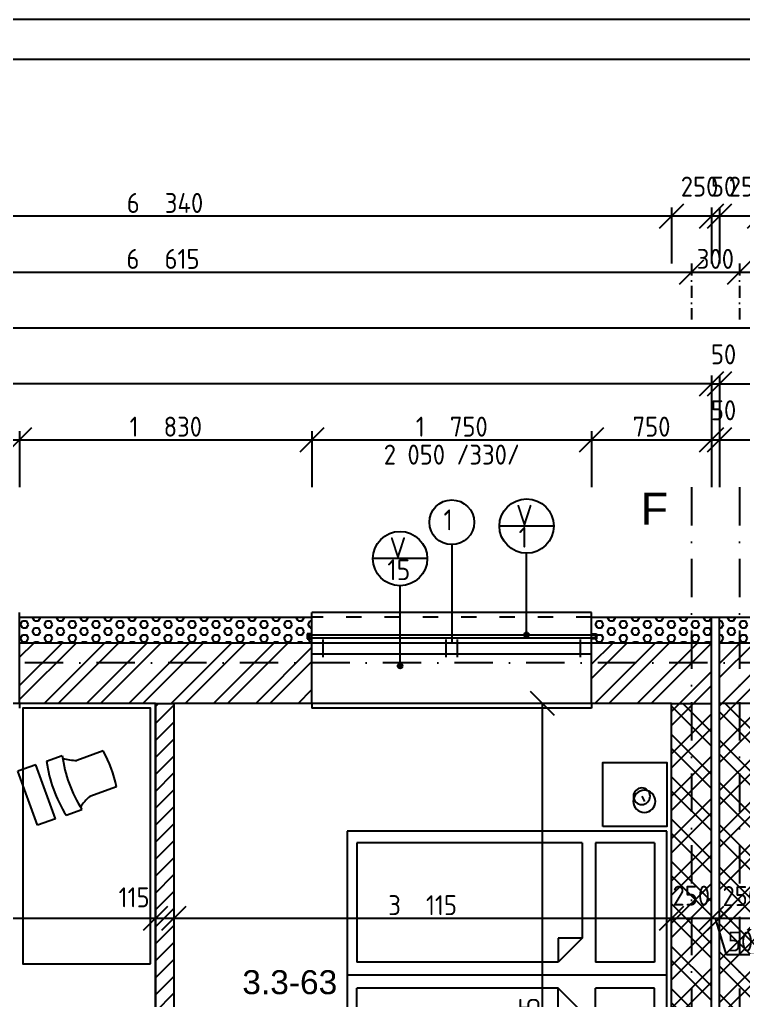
# Model space of a CAD drawing. Extents: x 4511820 to 5180432, y -1526536 to -944957.
# Drawn here: x 5118432 to 5122962, y -1112402 to -1106265 of the extents above; entities that cross this region are included whole.
import ezdxf

# ---------------------------------------------------------------- set-up
doc = ezdxf.new("R2010")
doc.units = 0
doc.header["$MEASUREMENT"] = 0
doc.linetypes.add('ACAD_ISO03W100', pattern=[30, 12, -18])
doc.linetypes.add('BODKOCIARKOVANA_3', pattern=[5.6, 3, -1.3, 0, -1.3])
doc.layers.get('0').update_dxf_attribs({"linetype": 'CONTINUOUS'})
doc.layers.get('Defpoints').update_dxf_attribs({"color": 61, "linetype": 'CONTINUOUS'})
for name, color, linetype in [('KÓTY', 4, 'CONTINUOUS'), ('MÚRY', 1, 'CONTINUOUS'), ('OKNÁ', 143, 'CONTINUOUS'), ('osi', 253, 'CONTINUOUS'), ('Plochy', 41, 'CONTINUOUS'), ('POPIS', 7, 'CONTINUOUS'), ('TENKÁ', 7, 'CONTINUOUS'), ('ZARIADENIE', 47, 'CONTINUOUS'), ('ŠRAFY', 82, 'CONTINUOUS')]:
    doc.layers.add(name, color=color, linetype=linetype)
doc.styles.add('ARIAL', font='arial.ttf')
doc.styles.add('styl1', font='arial.ttf')
doc.styles.add('STYLE1', font='isocp.shx')
doc.dimstyles.new('STANDARD-50', dxfattribs={"dimtxt": 125, "dimasz": 150, "dimexe": 10, "dimexo": 200, "dimgap": 20, "dimtad": 1, "dimdsep": 46, "dimlunit": 6, "dimtxsty": 'STYLE1', "dimblk1": 'OBLIQUE', "dimblk2": 'OBLIQUE', "dimsah": 1, "dimcen": 2.5, "dimse1": 1, "dimse2": 1, "dimadec": 0, "dimazin": 0, "dimtfac": 1, "dimtmove": 1, "dimatfit": 3, "dimldrblk": 'OBLIQUE', "dimfxl": 1, "dimtolj": 1, "dimtzin": 0, "dimarcsym": 0})
pattern_1 = [(45, (584112, 91563.12), (-132.5825215, 132.5825215), []), (45, (584200.39, 91563.12), (-132.5825215, 132.5825215), [])]
pattern_2 = [(135, (515810.9, 43955.85), (-132.5825215, -132.5825215), []), (135, (515810.9, 44044.24), (-132.5825215, -132.5825215), [])]

# ---------------------------------------------------------------- blocks, each defined once
blk = doc.blocks.new('_OBLIQUE')
at = {"color": 0, "linetype": 'ByBlock'}
blk.add_line((-0.5, -0.5), (0.5, 0.5), dxfattribs=at)
blk = doc.blocks.new('*D12458')
at = {"layer": 'Defpoints', "color": 0}
for p in [(5156282.5, -1108194.5), (5095887.5, -1110164.2), (5156282.5, -1110164.2)]:
    blk.add_point(p, dxfattribs=at)
at = {"layer": 'KÓTY', "color": 0, "lineweight": -2}
blk.add_line((5095887.5, -1108194.5), (5156282.5, -1108194.5), dxfattribs=at)
at = {"layer": 'KÓTY', "color": 0, "linetype": 'ByBlock', "lineweight": -2, "xscale": 150, "yscale": 150, "zscale": 150, "rotation": 180}
blk.add_blockref('_OBLIQUE', (5095887.5, -1108194.5), dxfattribs=at)
at = {"layer": 'KÓTY', "color": 0, "linetype": 'ByBlock', "lineweight": -2, "xscale": 150, "yscale": 150, "zscale": 150}
blk.add_blockref('_OBLIQUE', (5156282.5, -1108194.5), dxfattribs=at)
at = {"layer": 'KÓTY', "color": 0, "insert": (5126085, -1108112), "char_height": 125, "attachment_point": 5, "style": 'STYLE1'}
blk.add_mtext('\\A1;60ﾠ395', dxfattribs=at)
blk = doc.blocks.new('*D12463')
at = {"layer": 'Defpoints', "color": 0}
for p in [(5122637.5, -1107844.5), (5116022.5, -1110164.2), (5122637.5, -1110164.2)]:
    blk.add_point(p, dxfattribs=at)
at = {"layer": 'KÓTY', "color": 0, "lineweight": -2}
blk.add_line((5116022.5, -1107844.5), (5122637.5, -1107844.5), dxfattribs=at)
at = {"layer": 'KÓTY', "color": 0, "linetype": 'ByBlock', "lineweight": -2, "xscale": 150, "yscale": 150, "zscale": 150, "rotation": 180}
blk.add_blockref('_OBLIQUE', (5116022.5, -1107844.5), dxfattribs=at)
at = {"layer": 'KÓTY', "color": 0, "linetype": 'ByBlock', "lineweight": -2, "xscale": 150, "yscale": 150, "zscale": 150}
blk.add_blockref('_OBLIQUE', (5122637.5, -1107844.5), dxfattribs=at)
at = {"layer": 'KÓTY', "color": 0, "insert": (5119330, -1107762), "char_height": 125, "attachment_point": 5, "style": 'STYLE1'}
blk.add_mtext('\\A1;6ﾠ615', dxfattribs=at)
blk = doc.blocks.new('*D12464')
at = {"layer": 'Defpoints', "color": 0}
for p in [(5122937.5, -1107844.5), (5122637.5, -1110164.2), (5122937.5, -1110164.2)]:
    blk.add_point(p, dxfattribs=at)
at = {"layer": 'KÓTY', "color": 0, "lineweight": -2}
blk.add_line((5122637.5, -1107844.5), (5122937.5, -1107844.5), dxfattribs=at)
at = {"layer": 'KÓTY', "color": 0, "linetype": 'ByBlock', "lineweight": -2, "xscale": 150, "yscale": 150, "zscale": 150, "rotation": 180}
blk.add_blockref('_OBLIQUE', (5122637.5, -1107844.5), dxfattribs=at)
at = {"layer": 'KÓTY', "color": 0, "linetype": 'ByBlock', "lineweight": -2, "xscale": 150, "yscale": 150, "zscale": 150}
blk.add_blockref('_OBLIQUE', (5122937.5, -1107844.5), dxfattribs=at)
at = {"layer": 'KÓTY', "color": 0, "insert": (5122787.5, -1107762), "char_height": 125, "attachment_point": 5, "style": 'STYLE1'}
blk.add_mtext('\\A1;300', dxfattribs=at)
blk = doc.blocks.new('*D12465')
at = {"layer": 'Defpoints', "color": 0}
for p in [(5129552.5, -1107844.5), (5122937.5, -1110164.2), (5129552.5, -1110289.2)]:
    blk.add_point(p, dxfattribs=at)
at = {"layer": 'KÓTY', "color": 0, "lineweight": -2}
blk.add_line((5122937.5, -1107844.5), (5129552.5, -1107844.5), dxfattribs=at)
at = {"layer": 'KÓTY', "color": 0, "linetype": 'ByBlock', "lineweight": -2, "xscale": 150, "yscale": 150, "zscale": 150, "rotation": 180}
blk.add_blockref('_OBLIQUE', (5122937.5, -1107844.5), dxfattribs=at)
at = {"layer": 'KÓTY', "color": 0, "linetype": 'ByBlock', "lineweight": -2, "xscale": 150, "yscale": 150, "zscale": 150}
blk.add_blockref('_OBLIQUE', (5129552.5, -1107844.5), dxfattribs=at)
at = {"layer": 'KÓTY', "color": 0, "insert": (5126245, -1107762), "char_height": 125, "attachment_point": 5, "style": 'STYLE1'}
blk.add_mtext('\\A1;6ﾠ615', dxfattribs=at)
blk = doc.blocks.new('*D12480')
at = {"layer": 'Defpoints', "color": 0}
for p in [(5118432.5, -1108894.5), (5117012.5, -1110164.2), (5118432.5, -1110164.2)]:
    blk.add_point(p, dxfattribs=at)
at = {"layer": 'KÓTY', "color": 0, "lineweight": -2}
blk.add_line((5117012.5, -1108894.5), (5118432.5, -1108894.5), dxfattribs=at)
at = {"layer": 'KÓTY', "color": 0, "linetype": 'ByBlock', "lineweight": -2, "xscale": 150, "yscale": 150, "zscale": 150, "rotation": 180}
blk.add_blockref('_OBLIQUE', (5117012.5, -1108894.5), dxfattribs=at)
at = {"layer": 'KÓTY', "color": 0, "linetype": 'ByBlock', "lineweight": -2, "xscale": 150, "yscale": 150, "zscale": 150}
blk.add_blockref('_OBLIQUE', (5118432.5, -1108894.5), dxfattribs=at)
at = {"layer": 'KÓTY', "color": 0, "insert": (5117722.5, -1108812), "char_height": 125, "attachment_point": 5, "style": 'STYLE1'}
blk.add_mtext('\\A1;1ﾠ420', dxfattribs=at)
blk = doc.blocks.new('*D12481')
at = {"layer": 'Defpoints', "color": 0}
for p in [(5120262.5, -1108894.5), (5118432.5, -1110164.2), (5120262.5, -1110164.2)]:
    blk.add_point(p, dxfattribs=at)
at = {"layer": 'KÓTY', "color": 0, "lineweight": -2}
blk.add_line((5118432.5, -1108894.5), (5120262.5, -1108894.5), dxfattribs=at)
at = {"layer": 'KÓTY', "color": 0, "linetype": 'ByBlock', "lineweight": -2, "xscale": 150, "yscale": 150, "zscale": 150, "rotation": 180}
blk.add_blockref('_OBLIQUE', (5118432.5, -1108894.5), dxfattribs=at)
at = {"layer": 'KÓTY', "color": 0, "linetype": 'ByBlock', "lineweight": -2, "xscale": 150, "yscale": 150, "zscale": 150}
blk.add_blockref('_OBLIQUE', (5120262.5, -1108894.5), dxfattribs=at)
at = {"layer": 'KÓTY', "color": 0, "insert": (5119347.5, -1108812), "char_height": 125, "attachment_point": 5, "style": 'STYLE1'}
blk.add_mtext('\\A1;1ﾠ830', dxfattribs=at)
blk = doc.blocks.new('*D12482')
at = {"layer": 'Defpoints', "color": 0}
for p in [(5122012.5, -1108894.5), (5120262.5, -1110164.2), (5122012.5, -1110164.2)]:
    blk.add_point(p, dxfattribs=at)
at = {"layer": 'KÓTY', "color": 0, "lineweight": -2}
blk.add_line((5120262.5, -1108894.5), (5122012.5, -1108894.5), dxfattribs=at)
at = {"layer": 'KÓTY', "color": 0, "linetype": 'ByBlock', "lineweight": -2, "xscale": 150, "yscale": 150, "zscale": 150, "rotation": 180}
blk.add_blockref('_OBLIQUE', (5120262.5, -1108894.5), dxfattribs=at)
at = {"layer": 'KÓTY', "color": 0, "linetype": 'ByBlock', "lineweight": -2, "xscale": 150, "yscale": 150, "zscale": 150}
blk.add_blockref('_OBLIQUE', (5122012.5, -1108894.5), dxfattribs=at)
at = {"layer": 'KÓTY', "color": 0, "insert": (5121137.5, -1108812), "char_height": 125, "attachment_point": 5, "style": 'STYLE1'}
blk.add_mtext('\\A1;1ﾠ750', dxfattribs=at)
blk = doc.blocks.new('*D12483')
at = {"layer": 'Defpoints', "color": 0}
for p in [(5122762.5, -1108894.5), (5122012.5, -1110164.2), (5122762.5, -1110164.2)]:
    blk.add_point(p, dxfattribs=at)
at = {"layer": 'KÓTY', "color": 0, "lineweight": -2}
blk.add_line((5122012.5, -1108894.5), (5122762.5, -1108894.5), dxfattribs=at)
at = {"layer": 'KÓTY', "color": 0, "linetype": 'ByBlock', "lineweight": -2, "xscale": 150, "yscale": 150, "zscale": 150, "rotation": 180}
blk.add_blockref('_OBLIQUE', (5122012.5, -1108894.5), dxfattribs=at)
at = {"layer": 'KÓTY', "color": 0, "linetype": 'ByBlock', "lineweight": -2, "xscale": 150, "yscale": 150, "zscale": 150}
blk.add_blockref('_OBLIQUE', (5122762.5, -1108894.5), dxfattribs=at)
at = {"layer": 'KÓTY', "color": 0, "insert": (5122387.5, -1108812), "char_height": 125, "attachment_point": 5, "style": 'STYLE1'}
blk.add_mtext('\\A1;750', dxfattribs=at)
blk = doc.blocks.new('*D12484')
at = {"layer": 'Defpoints', "color": 0}
for p in [(5122812.5, -1108894.5), (5122762.5, -1110164.2), (5122812.5, -1110164.2)]:
    blk.add_point(p, dxfattribs=at)
at = {"layer": 'KÓTY', "color": 0, "lineweight": -2}
blk.add_line((5122762.5, -1108894.5), (5122812.5, -1108894.5), dxfattribs=at)
at = {"layer": 'KÓTY', "color": 0, "linetype": 'ByBlock', "lineweight": -2, "xscale": 150, "yscale": 150, "zscale": 150, "rotation": 180}
blk.add_blockref('_OBLIQUE', (5122762.5, -1108894.5), dxfattribs=at)
at = {"layer": 'KÓTY', "color": 0, "linetype": 'ByBlock', "lineweight": -2, "xscale": 150, "yscale": 150, "zscale": 150}
blk.add_blockref('_OBLIQUE', (5122812.5, -1108894.5), dxfattribs=at)
at = {"layer": 'KÓTY', "color": 0, "insert": (5122838.3, -1108709.5), "char_height": 125, "attachment_point": 5, "style": 'STYLE1'}
blk.add_mtext('\\A1;50', dxfattribs=at)
blk = doc.blocks.new('*D12485')
at = {"layer": 'Defpoints', "color": 0}
for p in [(5123532.5, -1108894.5), (5122812.5, -1110164.2), (5123532.5, -1110164.2)]:
    blk.add_point(p, dxfattribs=at)
at = {"layer": 'KÓTY', "color": 0, "lineweight": -2}
blk.add_line((5122812.5, -1108894.5), (5123532.5, -1108894.5), dxfattribs=at)
at = {"layer": 'KÓTY', "color": 0, "linetype": 'ByBlock', "lineweight": -2, "xscale": 150, "yscale": 150, "zscale": 150, "rotation": 180}
blk.add_blockref('_OBLIQUE', (5122812.5, -1108894.5), dxfattribs=at)
at = {"layer": 'KÓTY', "color": 0, "linetype": 'ByBlock', "lineweight": -2, "xscale": 150, "yscale": 150, "zscale": 150}
blk.add_blockref('_OBLIQUE', (5123532.5, -1108894.5), dxfattribs=at)
at = {"layer": 'KÓTY', "color": 0, "insert": (5123172.5, -1108812), "char_height": 125, "attachment_point": 5, "style": 'STYLE1'}
blk.add_mtext('\\A1;720', dxfattribs=at)
blk = doc.blocks.new('*D12507')
at = {"layer": 'Defpoints', "color": 0}
for p in [(5156282.5, -1108544.5), (5122812.5, -1110004.2), (5156282.5, -1110164.2)]:
    blk.add_point(p, dxfattribs=at)
at = {"layer": 'KÓTY', "color": 0, "lineweight": -2}
blk.add_line((5122812.5, -1108544.5), (5156282.5, -1108544.5), dxfattribs=at)
at = {"layer": 'KÓTY', "color": 0, "linetype": 'ByBlock', "lineweight": -2, "xscale": 150, "yscale": 150, "zscale": 150, "rotation": 180}
blk.add_blockref('_OBLIQUE', (5122812.5, -1108544.5), dxfattribs=at)
at = {"layer": 'KÓTY', "color": 0, "linetype": 'ByBlock', "lineweight": -2, "xscale": 150, "yscale": 150, "zscale": 150}
blk.add_blockref('_OBLIQUE', (5156282.5, -1108544.5), dxfattribs=at)
at = {"layer": 'KÓTY', "color": 0, "insert": (5139547.5, -1108462), "char_height": 125, "attachment_point": 5, "style": 'STYLE1'}
blk.add_mtext('\\A1;33ﾠ470', dxfattribs=at)
blk = doc.blocks.new('*D12508')
at = {"layer": 'Defpoints', "color": 0}
for p in [(5122812.5, -1108544.5), (5122762.5, -1110004.2), (5122812.5, -1110004.2)]:
    blk.add_point(p, dxfattribs=at)
at = {"layer": 'KÓTY', "color": 0, "lineweight": -2}
blk.add_line((5122762.5, -1108544.5), (5122812.5, -1108544.5), dxfattribs=at)
at = {"layer": 'KÓTY', "color": 0, "linetype": 'ByBlock', "lineweight": -2, "xscale": 150, "yscale": 150, "zscale": 150, "rotation": 180}
blk.add_blockref('_OBLIQUE', (5122762.5, -1108544.5), dxfattribs=at)
at = {"layer": 'KÓTY', "color": 0, "linetype": 'ByBlock', "lineweight": -2, "xscale": 150, "yscale": 150, "zscale": 150}
blk.add_blockref('_OBLIQUE', (5122812.5, -1108544.5), dxfattribs=at)
at = {"layer": 'KÓTY', "color": 0, "insert": (5122838.3, -1108359.5), "char_height": 125, "attachment_point": 5, "style": 'STYLE1'}
blk.add_mtext('\\A1;50', dxfattribs=at)
blk = doc.blocks.new('*D12509')
at = {"layer": 'Defpoints', "color": 0}
for p in [(5095887.5, -1108544.5), (5122762.5, -1110004.2), (5095887.5, -1110164.2)]:
    blk.add_point(p, dxfattribs=at)
at = {"layer": 'KÓTY', "color": 0, "lineweight": -2}
blk.add_line((5122762.5, -1108544.5), (5095887.5, -1108544.5), dxfattribs=at)
at = {"layer": 'KÓTY', "color": 0, "linetype": 'ByBlock', "lineweight": -2, "xscale": 150, "yscale": 150, "zscale": 150, "rotation": 180}
blk.add_blockref('_OBLIQUE', (5095887.5, -1108544.5), dxfattribs=at)
at = {"layer": 'KÓTY', "color": 0, "linetype": 'ByBlock', "lineweight": -2, "xscale": 150, "yscale": 150, "zscale": 150}
blk.add_blockref('_OBLIQUE', (5122762.5, -1108544.5), dxfattribs=at)
at = {"layer": 'KÓTY', "color": 0, "insert": (5109325, -1108462), "char_height": 125, "attachment_point": 5, "style": 'STYLE1'}
blk.add_mtext('\\A1;26ﾠ875', dxfattribs=at)
blk = doc.blocks.new('*D12615')
at = {"layer": 'Defpoints', "color": 0}
for p in [(5122812.5, -1107494.5), (5122812.5, -1110544.2), (5123062.5, -1110544.2)]:
    blk.add_point(p, dxfattribs=at)
at = {"layer": 'KÓTY', "color": 0, "lineweight": -2}
blk.add_line((5123062.5, -1107494.5), (5122812.5, -1107494.5), dxfattribs=at)
at = {"layer": 'KÓTY', "color": 0, "linetype": 'ByBlock', "lineweight": -2, "xscale": 150, "yscale": 150, "zscale": 150, "rotation": 180}
blk.add_blockref('_OBLIQUE', (5122812.5, -1107494.5), dxfattribs=at)
at = {"layer": 'KÓTY', "color": 0, "linetype": 'ByBlock', "lineweight": -2, "xscale": 150, "yscale": 150, "zscale": 150}
blk.add_blockref('_OBLIQUE', (5123062.5, -1107494.5), dxfattribs=at)
at = {"layer": 'KÓTY', "color": 0, "insert": (5122988.3, -1107309.5), "char_height": 125, "attachment_point": 5, "style": 'STYLE1'}
blk.add_mtext('\\A1;250', dxfattribs=at)
blk = doc.blocks.new('*D12616')
at = {"layer": 'Defpoints', "color": 0}
for p in [(5122762.5, -1107494.5), (5122762.5, -1110544.2), (5122812.5, -1110544.2)]:
    blk.add_point(p, dxfattribs=at)
at = {"layer": 'KÓTY', "color": 0, "lineweight": -2}
blk.add_line((5122812.5, -1107494.5), (5122762.5, -1107494.5), dxfattribs=at)
at = {"layer": 'KÓTY', "color": 0, "linetype": 'ByBlock', "lineweight": -2, "xscale": 150, "yscale": 150, "zscale": 150, "rotation": 180}
blk.add_blockref('_OBLIQUE', (5122762.5, -1107494.5), dxfattribs=at)
at = {"layer": 'KÓTY', "color": 0, "linetype": 'ByBlock', "lineweight": -2, "xscale": 150, "yscale": 150, "zscale": 150}
blk.add_blockref('_OBLIQUE', (5122812.5, -1107494.5), dxfattribs=at)
at = {"layer": 'KÓTY', "color": 0, "insert": (5122838.3, -1107309.5), "char_height": 125, "attachment_point": 5, "style": 'STYLE1'}
blk.add_mtext('\\A1;50', dxfattribs=at)
blk = doc.blocks.new('*D12617')
at = {"layer": 'Defpoints', "color": 0}
for p in [(5122512.5, -1107494.5), (5122512.5, -1110544.2), (5122762.5, -1110544.2)]:
    blk.add_point(p, dxfattribs=at)
at = {"layer": 'KÓTY', "color": 0, "lineweight": -2}
blk.add_line((5122762.5, -1107494.5), (5122512.5, -1107494.5), dxfattribs=at)
at = {"layer": 'KÓTY', "color": 0, "linetype": 'ByBlock', "lineweight": -2, "xscale": 150, "yscale": 150, "zscale": 150, "rotation": 180}
blk.add_blockref('_OBLIQUE', (5122512.5, -1107494.5), dxfattribs=at)
at = {"layer": 'KÓTY', "color": 0, "linetype": 'ByBlock', "lineweight": -2, "xscale": 150, "yscale": 150, "zscale": 150}
blk.add_blockref('_OBLIQUE', (5122762.5, -1107494.5), dxfattribs=at)
at = {"layer": 'KÓTY', "color": 0, "insert": (5122688.3, -1107309.5), "char_height": 125, "attachment_point": 5, "style": 'STYLE1'}
blk.add_mtext('\\A1;250', dxfattribs=at)
blk = doc.blocks.new('*D12618')
at = {"layer": 'Defpoints', "color": 0}
for p in [(5116172.5, -1107494.5), (5116172.5, -1110544.2), (5122512.5, -1110544.2)]:
    blk.add_point(p, dxfattribs=at)
at = {"layer": 'KÓTY', "color": 0, "lineweight": -2}
blk.add_line((5122512.5, -1107494.5), (5116172.5, -1107494.5), dxfattribs=at)
at = {"layer": 'KÓTY', "color": 0, "linetype": 'ByBlock', "lineweight": -2, "xscale": 150, "yscale": 150, "zscale": 150, "rotation": 180}
blk.add_blockref('_OBLIQUE', (5116172.5, -1107494.5), dxfattribs=at)
at = {"layer": 'KÓTY', "color": 0, "linetype": 'ByBlock', "lineweight": -2, "xscale": 150, "yscale": 150, "zscale": 150}
blk.add_blockref('_OBLIQUE', (5122512.5, -1107494.5), dxfattribs=at)
at = {"layer": 'KÓTY', "color": 0, "insert": (5119342.5, -1107412), "char_height": 125, "attachment_point": 5, "style": 'STYLE1'}
blk.add_mtext('\\A1;6ﾠ340', dxfattribs=at)
blk = doc.blocks.new('DVOJPOSTEL')
at = {"layer": 'ZARIADENIE', "ltscale": 0.25}
for p, q in [((4444359, -1314665.2), (4444359, -1312665.2)), ((4444359, -1312665.2), (4446159, -1312665.2)), ((4445259, -1312665.2), (4445259, -1314665.2)), ((4446159, -1312665.2), (4446159, -1314665.2)), ((4444139.6, -1312821.2), (4444171.8, -1312805.1)), ((4446378.4, -1312821.2), (4446346.2, -1312805.1)), ((4446159, -1314665.2), (4444359, -1314665.2))]:
    blk.add_line(p, q, dxfattribs=at)
at = {"layer": 'ZARIADENIE', "color": 76, "ltscale": 0.25}
for p, q in [((4444432.3, -1312741.6), (4445177.9, -1312741.6)), ((4444432.3, -1312741.6), (4444432.3, -1313110.9)), ((4445177.9, -1312741.6), (4445177.9, -1313110.9)), ((4446085.7, -1312741.6), (4445340.1, -1312741.6)), ((4445340.1, -1312741.6), (4445340.1, -1313110.9)), ((4446085.7, -1312741.6), (4446085.7, -1313110.9)), ((4444432.3, -1313110.9), (4445177.9, -1313110.9)), ((4446085.7, -1313110.9), (4445340.1, -1313110.9)), ((4444432.3, -1313193.6), (4444432.3, -1314603.6)), ((4444432.3, -1313193.6), (4445027.9, -1313193.6)), ((4445027.9, -1313193.6), (4445177.9, -1313343.6)), ((4445027.9, -1313193.6), (4445027.9, -1313343.6)), ((4445490.1, -1313193.6), (4445340.1, -1313343.6)), ((4446085.7, -1313193.6), (4445490.1, -1313193.6)), ((4445490.1, -1313193.6), (4445490.1, -1313343.6)), ((4446085.7, -1313193.6), (4446085.7, -1314603.6)), ((4445027.9, -1313343.6), (4445177.9, -1313343.6)), ((4445177.9, -1313343.6), (4445177.9, -1314603.6)), ((4445340.1, -1313343.6), (4445340.1, -1314603.6)), ((4445490.1, -1313343.6), (4445340.1, -1313343.6)), ((4444432.3, -1314603.6), (4445177.9, -1314603.6)), ((4446085.7, -1314603.6), (4445340.1, -1314603.6))]:
    blk.add_line(p, q, dxfattribs=at)
at = {"layer": 'ZARIADENIE'}
for points in [[(4444329, -1313065.2), (4443929, -1313065.2), (4443929, -1312665.2), (4444329, -1312665.2)], [(4446189, -1313065.2), (4446589, -1313065.2), (4446589, -1312665.2), (4446189, -1312665.2)]]:
    blk.add_lwpolyline(points, close=True, dxfattribs=at)
at = {"layer": 'ZARIADENIE', "ltscale": 0.25}
for centre, radius in [((4444139.6, -1312821.2), 51.9), ((4444171.8, -1312805.1), 69.7), ((4446346.2, -1312805.1), 69.7), ((4446378.4, -1312821.2), 51.9)]:
    blk.add_circle(centre, radius, dxfattribs=at)
blk = doc.blocks.new('*D17503')
at = {"layer": 'Defpoints', "color": 0}
for p in [(5122812.5, -1110309.7), (5123062.5, -1110309.7), (5122812.5, -1111889)]:
    blk.add_point(p, dxfattribs=at)
at = {"layer": 'KÓTY', "color": 0, "lineweight": -2}
blk.add_line((5123062.5, -1111889), (5122812.5, -1111889), dxfattribs=at)
at = {"layer": 'KÓTY', "color": 0, "linetype": 'ByBlock', "lineweight": -2, "xscale": 150, "yscale": 150, "zscale": 150, "rotation": 180}
blk.add_blockref('_OBLIQUE', (5122812.5, -1111889), dxfattribs=at)
at = {"layer": 'KÓTY', "color": 0, "linetype": 'ByBlock', "lineweight": -2, "xscale": 150, "yscale": 150, "zscale": 150}
blk.add_blockref('_OBLIQUE', (5123062.5, -1111889), dxfattribs=at)
at = {"layer": 'KÓTY', "color": 0, "insert": (5122949.5, -1111749.5), "char_height": 125, "attachment_point": 5, "style": 'STYLE1'}
blk.add_mtext('\\A1;250', dxfattribs=at)
blk = doc.blocks.new('*D17504')
at = {"layer": 'Defpoints', "color": 0}
for p in [(5122762.5, -1110309.7), (5122812.5, -1110309.7), (5122762.5, -1111889)]:
    blk.add_point(p, dxfattribs=at)
at = {"layer": 'KÓTY', "color": 0, "lineweight": -2}
for p, q in [((5122812.5, -1111889), (5122762.5, -1111889)), ((5122855.8, -1112116.5), (5122787.5, -1111889)), ((5123033.3, -1112116.5), (5122855.8, -1112116.5))]:
    blk.add_line(p, q, dxfattribs=at)
at = {"layer": 'KÓTY', "color": 0, "linetype": 'ByBlock', "lineweight": -2, "xscale": 150, "yscale": 150, "zscale": 150, "rotation": 180}
blk.add_blockref('_OBLIQUE', (5122762.5, -1111889), dxfattribs=at)
at = {"layer": 'KÓTY', "color": 0, "linetype": 'ByBlock', "lineweight": -2, "xscale": 150, "yscale": 150, "zscale": 150}
blk.add_blockref('_OBLIQUE', (5122812.5, -1111889), dxfattribs=at)
at = {"layer": 'KÓTY', "color": 0, "insert": (5122944.5, -1112034), "char_height": 125, "attachment_point": 5, "style": 'STYLE1'}
blk.add_mtext('\\A1;50', dxfattribs=at)
blk = doc.blocks.new('*D17505')
at = {"layer": 'Defpoints', "color": 0}
for p in [(5122512.5, -1110309.7), (5122762.5, -1110309.7), (5122512.5, -1111889)]:
    blk.add_point(p, dxfattribs=at)
at = {"layer": 'KÓTY', "color": 0, "lineweight": -2}
blk.add_line((5122762.5, -1111889), (5122512.5, -1111889), dxfattribs=at)
at = {"layer": 'KÓTY', "color": 0, "linetype": 'ByBlock', "lineweight": -2, "xscale": 150, "yscale": 150, "zscale": 150, "rotation": 180}
blk.add_blockref('_OBLIQUE', (5122512.5, -1111889), dxfattribs=at)
at = {"layer": 'KÓTY', "color": 0, "linetype": 'ByBlock', "lineweight": -2, "xscale": 150, "yscale": 150, "zscale": 150}
blk.add_blockref('_OBLIQUE', (5122762.5, -1111889), dxfattribs=at)
at = {"layer": 'KÓTY', "color": 0, "insert": (5122636.5, -1111747), "char_height": 125, "attachment_point": 5, "style": 'STYLE1'}
blk.add_mtext('\\A1;250', dxfattribs=at)
blk = doc.blocks.new('*D17506')
at = {"layer": 'Defpoints', "color": 0}
for p in [(5119397.5, -1110309.7), (5122512.5, -1110309.7), (5119397.5, -1111889)]:
    blk.add_point(p, dxfattribs=at)
at = {"layer": 'KÓTY', "color": 0, "lineweight": -2}
blk.add_line((5122512.5, -1111889), (5119397.5, -1111889), dxfattribs=at)
at = {"layer": 'KÓTY', "color": 0, "linetype": 'ByBlock', "lineweight": -2, "xscale": 150, "yscale": 150, "zscale": 150, "rotation": 180}
blk.add_blockref('_OBLIQUE', (5119397.5, -1111889), dxfattribs=at)
at = {"layer": 'KÓTY', "color": 0, "linetype": 'ByBlock', "lineweight": -2, "xscale": 150, "yscale": 150, "zscale": 150}
blk.add_blockref('_OBLIQUE', (5122512.5, -1111889), dxfattribs=at)
at = {"layer": 'KÓTY', "color": 0, "insert": (5120955, -1111806.5), "char_height": 125, "attachment_point": 5, "style": 'STYLE1'}
blk.add_mtext('\\A1;3ﾠ115', dxfattribs=at)
blk = doc.blocks.new('*D17507')
at = {"layer": 'Defpoints', "color": 0}
for p in [(5119282.5, -1110309.7), (5119397.5, -1110309.7), (5119282.5, -1111889)]:
    blk.add_point(p, dxfattribs=at)
at = {"layer": 'KÓTY', "color": 0, "lineweight": -2}
blk.add_line((5119397.5, -1111889), (5119282.5, -1111889), dxfattribs=at)
at = {"layer": 'KÓTY', "color": 0, "linetype": 'ByBlock', "lineweight": -2, "xscale": 150, "yscale": 150, "zscale": 150, "rotation": 180}
blk.add_blockref('_OBLIQUE', (5119282.5, -1111889), dxfattribs=at)
at = {"layer": 'KÓTY', "color": 0, "linetype": 'ByBlock', "lineweight": -2, "xscale": 150, "yscale": 150, "zscale": 150}
blk.add_blockref('_OBLIQUE', (5119397.5, -1111889), dxfattribs=at)
at = {"layer": 'KÓTY', "color": 0, "insert": (5119149, -1111757.5), "char_height": 125, "attachment_point": 5, "style": 'STYLE1'}
blk.add_mtext('\\A1;115', dxfattribs=at)
blk = doc.blocks.new('*D17508')
at = {"layer": 'Defpoints', "color": 0}
for p in [(5116172.5, -1110309.7), (5119282.5, -1110309.7), (5116172.5, -1111889)]:
    blk.add_point(p, dxfattribs=at)
at = {"layer": 'KÓTY', "color": 0, "lineweight": -2}
blk.add_line((5119282.5, -1111889), (5116172.5, -1111889), dxfattribs=at)
at = {"layer": 'KÓTY', "color": 0, "linetype": 'ByBlock', "lineweight": -2, "xscale": 150, "yscale": 150, "zscale": 150, "rotation": 180}
blk.add_blockref('_OBLIQUE', (5116172.5, -1111889), dxfattribs=at)
at = {"layer": 'KÓTY', "color": 0, "linetype": 'ByBlock', "lineweight": -2, "xscale": 150, "yscale": 150, "zscale": 150}
blk.add_blockref('_OBLIQUE', (5119282.5, -1111889), dxfattribs=at)
at = {"layer": 'KÓTY', "color": 0, "insert": (5117965.5, -1111788), "char_height": 125, "attachment_point": 5, "style": 'STYLE1'}
blk.add_mtext('\\A1;3ﾠ110', dxfattribs=at)
blk = doc.blocks.new('*D17858')
at = {"layer": 'Defpoints', "color": 0}
for p in [(5121705.5, -1110544.2), (5122012.5, -1110544.2), (5121705.5, -1114679.2)]:
    blk.add_point(p, dxfattribs=at)
at = {"layer": 'KÓTY', "color": 0, "lineweight": -2}
blk.add_line((5121705.5, -1114679.2), (5121705.5, -1110544.2), dxfattribs=at)
at = {"layer": 'KÓTY', "color": 0, "linetype": 'ByBlock', "lineweight": -2, "xscale": 150, "yscale": 150, "zscale": 150}
for p, rotation in [((5121705.5, -1110544.2), 90), ((5121705.5, -1114679.2), 270)]:
    blk.add_blockref('_OBLIQUE', p, dxfattribs=dict(at, rotation=rotation))
at = {"layer": 'KÓTY', "color": 0, "insert": (5121623, -1112611.7), "char_height": 125, "attachment_point": 5, "rotation": 90, "style": 'STYLE1'}
blk.add_mtext('\\A1;4ﾠ135', dxfattribs=at)

msp = doc.modelspace()

# ---------------------------------------------------------------- hatches: boundary and pattern name
at = {"layer": 'TENKÁ'}
h = msp.add_hatch(color=256, dxfattribs=at)
h.dxf.hatch_style = 1
h.paths.add_polyline_path([(5120262.5, -1110134.191), (5120237.5, -1110134.191), (5120237.5, -1110114.191), (5120262.5, -1110114.191), (5120262.5, -1110109.191), (5120232.5, -1110109.191), (5120232.5, -1110139.191), (5120262.5, -1110139.191)])
h = msp.add_hatch(color=256, dxfattribs=at)
h.dxf.hatch_style = 1
h.paths.add_polyline_path([(5121605.5, -1110099.191, 2.41421356), (5121620.5, -1110114.191, 0.41421356)])
h = msp.add_hatch(color=256, dxfattribs=at)
h.dxf.hatch_style = 1
h.paths.add_polyline_path([(5122012.5, -1110134.191), (5122037.5, -1110134.191), (5122037.5, -1110114.191), (5122012.5, -1110114.191), (5122012.5, -1110109.191), (5122042.5, -1110109.191), (5122042.5, -1110139.191), (5122012.5, -1110139.191)])
h = msp.add_hatch(color=256, dxfattribs=at)
h.dxf.hatch_style = 1
h.paths.add_polyline_path([(5120813.766, -1110294.865, 2.41421356), (5120828.766, -1110309.865, 0.41421356)])
at = {"layer": 'ŠRAFY'}
h = msp.add_hatch(dxfattribs=at)
h.set_pattern_fill('HEX', color=256, scale=200)
h.paths.add_polyline_path([(5120262.5, -1110004.191), (5118432.5, -1110004.191), (5118432.5, -1110164.191), (5120262.5, -1110164.191)])
h = msp.add_hatch(dxfattribs=at)
h.set_pattern_fill('HEX', color=256, scale=200)
h.paths.add_polyline_path([(5122762.5, -1110004.191), (5122012.5, -1110004.191), (5122012.5, -1110164.191), (5122762.5, -1110164.191)])
h = msp.add_hatch(dxfattribs=at)
h.set_pattern_fill('HEX', color=256, scale=200)
h.paths.add_polyline_path([(5123532.5, -1110164.191), (5123532.5, -1110004.191), (5122812.5, -1110004.191), (5122812.5, -1110164.191)])
h = msp.add_hatch(dxfattribs=at)
h.set_pattern_fill('ANSI32', color=256, scale=500)
h.set_pattern_definition(pattern_1)
h.paths.add_polyline_path([(5118432.5, -1110164.191), (5118432.5, -1110544.191), (5119282.5, -1110544.191), (5119397.5, -1110544.191), (5120262.5, -1110544.191), (5120262.5, -1110164.191)])
h = msp.add_hatch(dxfattribs=at)
h.set_pattern_fill('ANSI32', color=256, scale=500)
h.set_pattern_definition(pattern_1)
h.paths.add_polyline_path([(5122012.5, -1110164.191), (5122012.5, -1110544.191), (5122512.5, -1110544.191), (5122762.5, -1110544.191), (5122762.5, -1110164.191)])
h = msp.add_hatch(dxfattribs=at)
h.set_pattern_fill('ANSI32', color=256, scale=500)
h.set_pattern_definition(pattern_1)
h.paths.add_polyline_path([(5123532.5, -1110164.191), (5122812.5, -1110164.191), (5122812.5, -1110544.191), (5123062.5, -1110544.191), (5123532.5, -1110544.191)])
at = {"layer": 'ŠRAFY', "ltscale": 0.25}
h = msp.add_hatch(dxfattribs=at)
h.set_pattern_fill('ANSI31', color=256, scale=600, style=0)
h.set_pattern_definition([(45, (515270.5, 303822), (-53.0330086, 53.0330086), [])])
h.paths.add_polyline_path([(5119397.5, -1110544.191), (5119282.5, -1110544.191), (5119282.5, -1114679.191), (5118572.5, -1114679.191), (5118572.5, -1114794.191), (5119572.5, -1114794.191), (5119572.5, -1114679.191), (5119397.5, -1114679.191)])
at = {"layer": 'ŠRAFY'}
h = msp.add_hatch(dxfattribs=at)
h.set_pattern_fill('ANSI32', color=256, scale=500)
h.set_pattern_definition(pattern_1)
h.paths.add_polyline_path([(5122762.5, -1110544.191), (5122512.5, -1110544.191), (5122512.5, -1114679.191), (5122512.5, -1114794.191), (5122512.5, -1115894.191), (5122512.5, -1116009.191), (5122512.5, -1118264.191), (5122512.5, -1118404.191), (5122512.5, -1119124.191), (5122512.5, -1119204.191), (5122512.5, -1119504.191), (5122512.5, -1119584.191), (5122512.5, -1123464.191), (5122762.5, -1123464.191)])
h = msp.add_hatch(dxfattribs=at)
h.set_pattern_fill('ANSI32', color=256, scale=500, angle=90)
h.set_pattern_definition(pattern_2)
h.paths.add_polyline_path([(5122762.5, -1110544.191), (5122512.5, -1110544.191), (5122512.5, -1114679.191), (5122512.5, -1114794.191), (5122512.5, -1115894.191), (5122512.5, -1116009.191), (5122512.5, -1118264.191), (5122512.5, -1118404.191), (5122512.5, -1119124.191), (5122512.5, -1119204.191), (5122512.5, -1119504.191), (5122512.5, -1119584.191), (5122512.5, -1123464.191), (5122762.5, -1123464.191)])
h = msp.add_hatch(dxfattribs=at)
h.set_pattern_fill('ANSI32', color=256, scale=500)
h.set_pattern_definition(pattern_1)
h.paths.add_polyline_path([(5123062.5, -1120020.638), (5123062.5, -1118174.191), (5123062.5, -1118059.191), (5123062.5, -1115809.191), (5123062.5, -1115694.191), (5123062.5, -1114694.191), (5123062.5, -1114579.191), (5123062.5, -1110544.191), (5122812.5, -1110544.191), (5122812.5, -1123844.191), (5123062.5, -1123844.191), (5123062.5, -1122404.191), (5123062.5, -1122229.191), (5123062.5, -1122214.191)])
h = msp.add_hatch(dxfattribs=at)
h.set_pattern_fill('ANSI32', color=256, scale=500, angle=90)
h.set_pattern_definition(pattern_2)
h.paths.add_polyline_path([(5123062.5, -1120020.638), (5123062.5, -1118174.191), (5123062.5, -1118059.191), (5123062.5, -1115809.191), (5123062.5, -1115694.191), (5123062.5, -1114694.191), (5123062.5, -1114579.191), (5123062.5, -1110544.191), (5122812.5, -1110544.191), (5122812.5, -1123844.191), (5123062.5, -1123844.191), (5123062.5, -1122404.191), (5123062.5, -1122229.191), (5123062.5, -1122214.191)])

# ---------------------------------------------------------------- linework, layer by layer
at = {"layer": 'KÓTY', "ltscale": 25}
for p, q in [((5122512.5, -1107441.097), (5122512.5, -1107791.097)), ((5122762.5, -1107441.097), (5122762.5, -1107791.097)), ((5122812.5, -1107441.097), (5122812.5, -1107791.097))]:
    msp.add_line(p, q, dxfattribs=at)
at = {"layer": 'KÓTY', "linetype": 'BODKOCIARKOVANA_3', "ltscale": 25}
for p, q in [((5122637.5, -1107791.097), (5122637.5, -1108141.097)), ((5122937.5, -1107791.097), (5122937.5, -1108141.097))]:
    msp.add_line(p, q, dxfattribs=at)
at = {"layer": 'KÓTY', "ltscale": 0.25}
for p, q in [((5122762.5, -1108491.097), (5122762.5, -1108841.097)), ((5122812.5, -1108491.097), (5122812.5, -1108841.097)), ((5118432.5, -1108841.097), (5118432.5, -1109191.097)), ((5120262.5, -1108841.097), (5120262.5, -1109191.097)), ((5122012.5, -1108841.097), (5122012.5, -1109191.097)), ((5122762.5, -1108841.097), (5122762.5, -1109191.097)), ((5122812.5, -1108841.097), (5122812.5, -1109191.097))]:
    msp.add_line(p, q, dxfattribs=at)
at = {"layer": 'MÚRY'}
for p, q in [((5118432.5, -1110004.191), (5120262.5, -1110004.191)), ((5118432.5, -1110544.191), (5118432.5, -1110004.191)), ((5120262.5, -1110544.191), (5120262.5, -1110004.191)), ((5122012.5, -1110004.191), (5123532.5, -1110004.191)), ((5122012.5, -1110544.191), (5122012.5, -1110004.191)), ((5119282.5, -1110544.191), (5118432.5, -1110544.191)), ((5119282.5, -1110544.191), (5119282.5, -1114679.191)), ((5120262.5, -1110544.191), (5119397.5, -1110544.191)), ((5119397.5, -1110544.191), (5119397.5, -1114679.191)), ((5122512.5, -1110544.191), (5122012.5, -1110544.191)), ((5122512.5, -1114679.191), (5122512.5, -1110544.191))]:
    msp.add_line(p, q, dxfattribs=at)
at = {"layer": 'OKNÁ', "ltscale": 0.25}
for p, q in [((5121137.5, -1109550.338), (5121137.5, -1110164.191)), ((5120262.5, -1110114.191), (5122012.5, -1110114.191)), ((5120262.5, -1110134.191), (5122012.5, -1110134.191)), ((5120262.5, -1110134.191), (5122012.5, -1110134.191)), ((5120262.5, -1110164.191), (5122012.5, -1110164.191)), ((5120332.5, -1110254.191), (5120332.5, -1110144.191)), ((5120332.5, -1110254.191), (5120332.5, -1110144.191)), ((5121102.5, -1110254.191), (5121102.5, -1110144.191)), ((5121102.5, -1110254.191), (5121102.5, -1110144.191)), ((5121172.5, -1110254.191), (5121172.5, -1110144.191)), ((5121172.5, -1110254.191), (5121172.5, -1110144.191)), ((5121942.5, -1110254.191), (5121942.5, -1110144.191)), ((5121942.5, -1110254.191), (5121942.5, -1110144.191)), ((5120262.5, -1110234.191), (5122012.5, -1110234.191))]:
    msp.add_line(p, q, dxfattribs=at)
msp.add_circle((5121137.5, -1109410.338), 140, dxfattribs=at)
at = {"layer": 'osi', "linetype": 'BODKOCIARKOVANA_3', "ltscale": 80}
for p, q in [((5122637.5, -1109191.097), (5122637.5, -1141119)), ((5122937.5, -1109191.097), (5122937.5, -1141119)), ((5157242.5, -1110289.191), (5093572.5, -1110289.191))]:
    msp.add_line(p, q, dxfattribs=at)
at = {"layer": 'Plochy'}
for points in [[(5119282.5, -1110544.191), (5116172.5, -1110544.191), (5116172.5, -1114679.191), (5119282.5, -1114679.191)], [(5122512.5, -1110544.191), (5119397.5, -1110544.191), (5119397.5, -1114679.191), (5122512.5, -1114679.191)]]:
    msp.add_lwpolyline(points, close=True, dxfattribs=at)
at = {"layer": 'TENKÁ', "color": 7}
for p, q in [((5180432, -1106264.537), (5091141, -1106264.537)), ((5180182, -1106514.537), (5091391, -1106514.537))]:
    msp.add_line(p, q, dxfattribs=at)
at = {"layer": 'TENKÁ', "ltscale": 0.25}
for p, q in [((5121775.5, -1109434.355), (5121435.5, -1109434.355)), ((5121605.5, -1110114.191), (5121605.5, -1109604.355)), ((5120983.766, -1109637.462), (5120643.766, -1109637.462)), ((5120813.766, -1110309.865), (5120813.766, -1109807.462)), ((5118432.5, -1110004.191), (5118432.5, -1109974.191)), ((5122012.5, -1109974.191), (5120262.5, -1109974.191)), ((5120262.5, -1110004.191), (5120262.5, -1109974.191)), ((5122012.5, -1110004.191), (5122012.5, -1109974.191)), ((5118432.5, -1110544.191), (5118432.5, -1110574.191)), ((5120262.5, -1110544.191), (5120262.5, -1110574.191)), ((5122012.5, -1110574.191), (5120262.5, -1110574.191)), ((5122012.5, -1110544.191), (5122012.5, -1110574.191))]:
    msp.add_line(p, q, dxfattribs=at)
at = {"layer": 'TENKÁ', "linetype": 'ACAD_ISO03W100', "ltscale": 8}
for p, q in [((5122012.5, -1110004.191), (5120262.5, -1110004.191)), ((5122012.5, -1110544.191), (5120262.5, -1110544.191))]:
    msp.add_line(p, q, dxfattribs=at)
at = {"layer": 'TENKÁ'}
for p, q in [((5122762.5, -1124004.191), (5122762.5, -1110004.191)), ((5122812.5, -1124004.191), (5122812.5, -1110004.191)), ((5120262.5, -1110109.191), (5120232.5, -1110109.191)), ((5120232.5, -1110109.191), (5120232.5, -1110139.191)), ((5122012.5, -1110109.191), (5122042.5, -1110109.191)), ((5122042.5, -1110109.191), (5122042.5, -1110139.191)), ((5118432.5, -1110164.191), (5120262.5, -1110164.191)), ((5120262.5, -1110134.191), (5120232.5, -1110134.191)), ((5120232.5, -1110139.191), (5120262.5, -1110139.191)), ((5120262.5, -1110114.191), (5120237.5, -1110114.191)), ((5120237.5, -1110114.191), (5120237.5, -1110134.191)), ((5120237.5, -1110134.191), (5120262.5, -1110134.191)), ((5122012.5, -1110114.191), (5122037.5, -1110114.191)), ((5122012.5, -1110134.191), (5122042.5, -1110134.191)), ((5122037.5, -1110134.191), (5122012.5, -1110134.191)), ((5122042.5, -1110139.191), (5122012.5, -1110139.191)), ((5122012.5, -1110164.191), (5122762.5, -1110164.191)), ((5122037.5, -1110114.191), (5122037.5, -1110134.191)), ((5122812.5, -1110164.191), (5123532.5, -1110164.191)), ((5119282.5, -1110544.191), (5119397.5, -1110544.191)), ((5122512.5, -1110544.191), (5122762.5, -1110544.191)), ((5123062.5, -1110544.191), (5122812.5, -1110544.191))]:
    msp.add_line(p, q, dxfattribs=at)
at = {"layer": 'TENKÁ', "ltscale": 0.25}
for centre in [(5121605.5, -1109434.355), (5120813.766, -1109637.462)]:
    msp.add_circle(centre, 170, dxfattribs=at)
at = {"layer": 'TENKÁ'}
for centre in [(5121605.5, -1110114.191), (5120813.766, -1110309.865)]:
    msp.add_circle(centre, 15, dxfattribs=at)
at = {"layer": 'ZARIADENIE', "color": 8, "ltscale": 0.25}
for p, q in [((5118956.216, -1110840.086), (5118789.939, -1110900.606)), ((5118601.202, -1110905.45), (5118699.671, -1110869.61)), ((5118534.523, -1110927.518), (5118421.76, -1110968.56)), ((5118544.888, -1111306.849), (5118421.76, -1110968.56)), ((5118657.651, -1111265.807), (5118534.523, -1110927.518)), ((5119038.301, -1111065.612), (5118872.024, -1111126.132)), ((5118724.329, -1111243.739), (5118822.798, -1111207.899)), ((5118657.651, -1111265.807), (5118544.888, -1111306.849))]:
    msp.add_line(p, q, dxfattribs=at)
at = {"layer": 'ZARIADENIE'}
msp.add_lwpolyline([(5119252.5, -1112174.191), (5119252.5, -1110574.191), (5118452.5, -1110574.191), (5118452.5, -1112174.191)], close=True, dxfattribs=at)
at = {"layer": 'ZARIADENIE', "color": 8, "ltscale": 0.25}
for centre, radius, start, end in [((5118235.006, -1111230.286), 820, 11.5850319, 28.4149681), ((5119414.52, -1110800.978), 820, 187.3196165, 212.6803835), ((5119512.988, -1110765.139), 820, 187.3196165, 212.6803835), ((5118785.766, -1110630.459), 270.179, 251.9719024, 270.8849629), ((5119042.474, -1111335.759), 270.179, 129.1150371, 148.0280975)]:
    msp.add_arc(centre, radius, start, end, dxfattribs=at)

# ---------------------------------------------------------------- block references
at = {"layer": 'ZARIADENIE', "color": 2, "xscale": -1, "rotation": 270}
msp.add_blockref('DVOJPOSTEL', (6435147.691, -5557503.191), dxfattribs=at)

# ---------------------------------------------------------------- texts
at = {"layer": 'KÓTY', "insert": (5121137.5, -1108986.957), "char_height": 125, "attachment_point": 5, "style": 'STYLE1'}
msp.add_mtext('\\A1;2 050 /330/', dxfattribs=at)
at = {"layer": 'POPIS', "lineweight": 40, "ltscale": 0.25, "style": 'ARIAL'}
msp.add_text('3.3-63', height=150, dxfattribs=at).set_placement((5119826.411, -1112363.579))
at = {"layer": 'TENKÁ', "ltscale": 0.25, "style": 'styl1'}
msp.add_text('F', height=200, dxfattribs=at).set_placement((5122320.054, -1109425.597))
at = {"layer": 'TENKÁ', "style": 'STYLE1'}
for s, p in [('V', (5121539.47, -1109430.855)), ('1', (5121085.47, -1109460.338)), ('1', (5121555.97, -1109569.492)), ('V', (5120747.735, -1109633.962)), ('15', (5120734.235, -1109772.599))]:
    msp.add_text(s, height=130, dxfattribs=at).set_placement(p)

# ---------------------------------------------------------------- dimensions: what is measured, and where the dimension line sits
at = {"layer": 'KÓTY'}
for base, p1, p2, picture, middle in [((5122512.5, -1107494.5), (5122762.5, -1110544.191), (5122512.5, -1110544.191), '*D12617', (5122688.25, -1107309.5)), ((5122762.5, -1107494.5), (5122812.5, -1110544.191), (5122762.5, -1110544.191), '*D12616', (5122838.25, -1107309.5)), ((5122812.5, -1107494.5), (5123062.5, -1110544.191), (5122812.5, -1110544.191), '*D12615', (5122988.25, -1107309.5)), ((5116172.5, -1107494.5), (5122512.5, -1110544.191), (5116172.5, -1110544.191), '*D12618', (5119342.5, -1107411.957)), ((5122637.5, -1107844.5), (5116022.5, -1110164.191), (5122637.5, -1110164.191), '*D12463', (5119330, -1107761.957)), ((5122937.5, -1107844.5), (5122637.5, -1110164.191), (5122937.5, -1110164.191), '*D12464', (5122787.5, -1107762)), ((5129552.5, -1107844.5), (5122937.5, -1110164.191), (5129552.5, -1110289.191), '*D12465', (5126245, -1107761.957)), ((5156282.5, -1108194.5), (5095887.5, -1110164.191), (5156282.5, -1110164.191), '*D12458', (5126085, -1108111.957)), ((5122812.5, -1108544.5), (5122762.5, -1110004.191), (5122812.5, -1110004.191), '*D12508', (5122838.25, -1108359.5)), ((5095887.5, -1108544.5), (5122762.5, -1110004.191), (5095887.5, -1110164.191), '*D12509', (5109325, -1108461.957)), ((5156282.5, -1108544.5), (5122812.5, -1110004.191), (5156282.5, -1110164.191), '*D12507', (5139547.5, -1108461.957)), ((5122812.5, -1108894.5), (5122762.5, -1110164.191), (5122812.5, -1110164.191), '*D12484', (5122838.25, -1108709.5)), ((5118432.5, -1108894.5), (5117012.5, -1110164.191), (5118432.5, -1110164.191), '*D12480', (5117722.5, -1108811.957)), ((5120262.5, -1108894.5), (5118432.5, -1110164.191), (5120262.5, -1110164.191), '*D12481', (5119347.5, -1108811.957)), ((5122012.5, -1108894.5), (5120262.5, -1110164.191), (5122012.5, -1110164.191), '*D12482', (5121137.5, -1108811.957)), ((5122762.5, -1108894.5), (5122012.5, -1110164.191), (5122762.5, -1110164.191), '*D12483', (5122387.5, -1108812)), ((5123532.5, -1108894.5), (5122812.5, -1110164.191), (5123532.5, -1110164.191), '*D12485', (5123172.5, -1108812)), ((5119397.5, -1111889), (5122512.5, -1110309.691), (5119397.5, -1110309.691), '*D17506', (5120955, -1111806.457)), ((5122762.5, -1111889), (5122812.5, -1110309.691), (5122762.5, -1110309.691), '*D17504', (5122875.75, -1112034))]:
    dim = msp.add_linear_dim(base=base, p1=p1, p2=p2, dimstyle='STANDARD-50', dxfattribs=at)
    dim.commit()
    dim.dimension.update_dxf_attribs({"geometry": picture, "text_midpoint": middle})
for base, p1, p2, picture, middle in [((5116172.5, -1111889), (5119282.5, -1110309.691), (5116172.5, -1110309.691), '*D17508', (5117965.5, -1111870.5)), ((5119282.5, -1111889), (5119397.5, -1110309.691), (5119282.5, -1110309.691), '*D17507', (5119149, -1111840)), ((5122512.5, -1111889), (5122762.5, -1110309.691), (5122512.5, -1110309.691), '*D17505', (5122636.5, -1111829.5)), ((5122812.5, -1111889), (5123062.5, -1110309.691), (5122812.5, -1110309.691), '*D17503', (5122949.5, -1111832))]:
    dim = msp.add_linear_dim(base=base, p1=p1, p2=p2, dimstyle='STANDARD-50', dxfattribs=at)
    dim.commit()
    dim.dimension.update_dxf_attribs({"geometry": picture, "text_midpoint": middle, "dimtype": 160})
dim = msp.add_linear_dim(base=(5121705.5, -1110544.191), p1=(5121705.5, -1114679.191), p2=(5122012.5, -1110544.191), angle=90, dimstyle='STANDARD-50', dxfattribs=at)
dim.commit()
dim.dimension.update_dxf_attribs({"geometry": '*D17858', "text_midpoint": (5121622.957, -1112611.691)})

doc.saveas('drawing.dxf')
